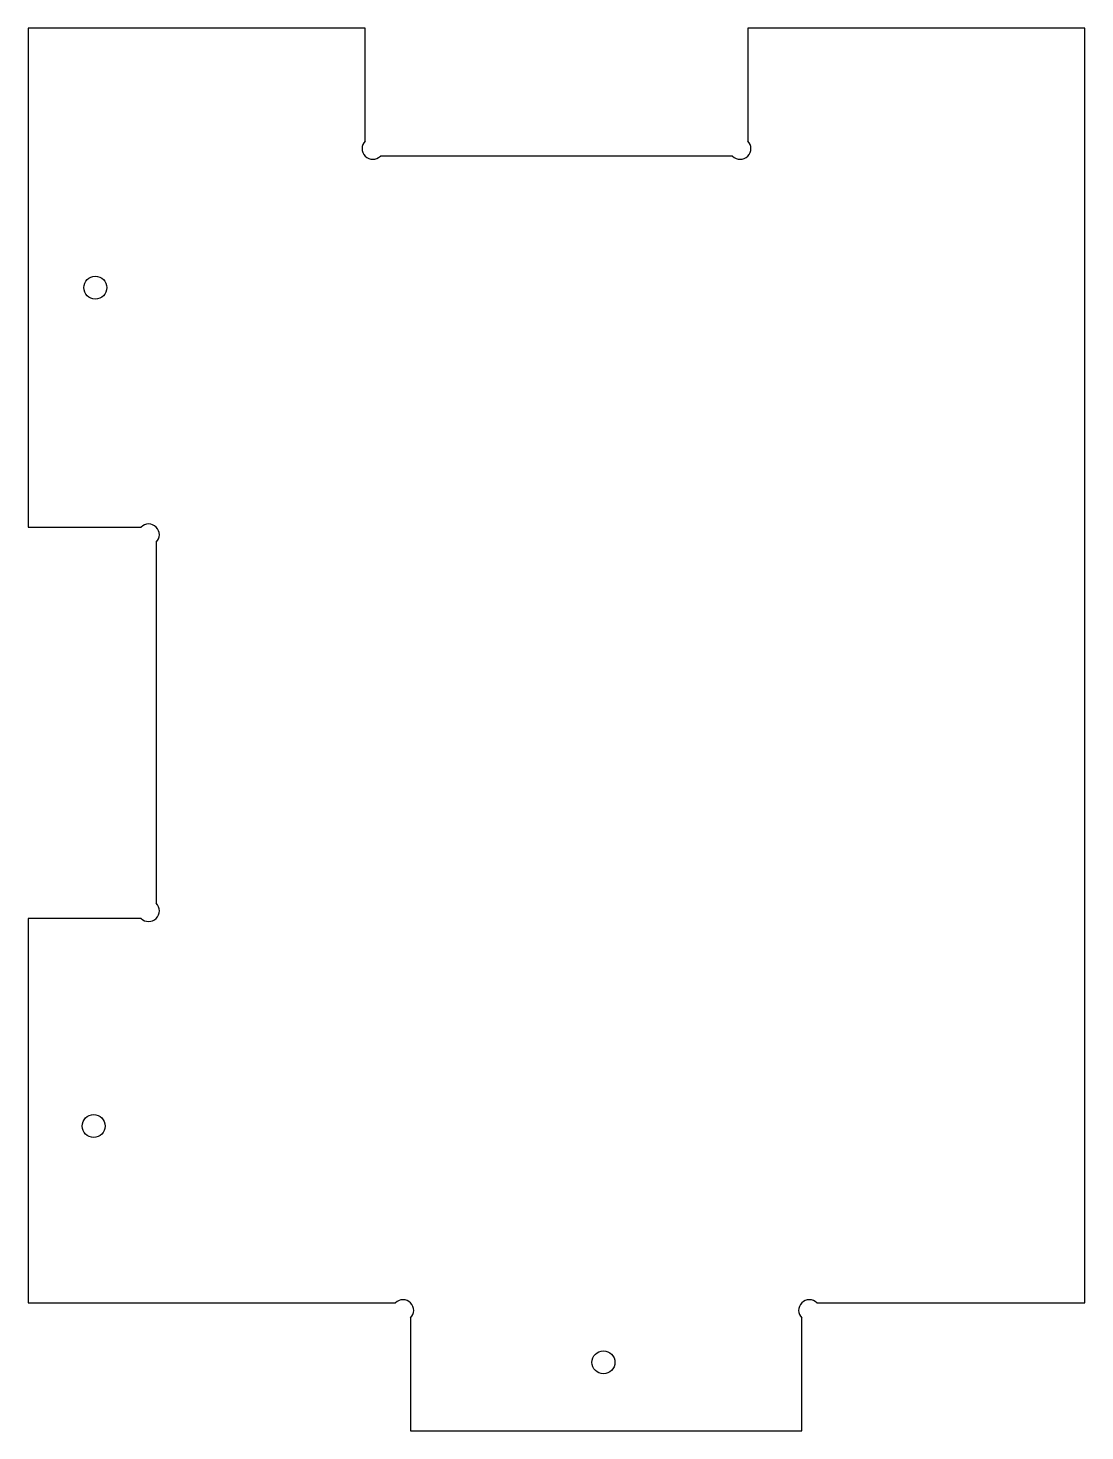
# Model space of a CAD drawing. Header units: millimetres. Extents: x -3374 to -3217, y 0 to 208.
import ezdxf

# ---------------------------------------------------------------- set-up
doc = ezdxf.new("R2010")
doc.units = ezdxf.units.MM
doc.layers.get('0').update_dxf_attribs({"linetype": 'CONTINUOUS'})

msp = doc.modelspace()

# ---------------------------------------------------------------- linework, layer by layer
for p, q in [((-3324.03, 208), (-3374.03, 208)), ((-3374.03, 208), (-3374.03, 134.01)), ((-3324.03, 191.25), (-3324.03, 208)), ((-3217.29, 208), (-3267.29, 208)), ((-3267.29, 208), (-3267.29, 191.25)), ((-3217.29, 19), (-3217.29, 208)), ((-3269.54, 189), (-3321.78, 189)), ((-3374.03, 134.01), (-3357.27, 134.01)), ((-3355.02, 131.76), (-3355.02, 78.24)), ((-3357.27, 75.99), (-3374.03, 75.99)), ((-3374.03, 75.99), (-3374.03, 19)), ((-3374.03, 19), (-3319.54, 19)), ((-3257.04, 19), (-3217.29, 19)), ((-3317.29, 16.75), (-3317.29, 0)), ((-3259.29, 0), (-3259.29, 16.75)), ((-3317.29, 0), (-3259.29, 0))]:
    msp.add_line(p, q)
for centre in [(-3364.06, 169.51), (-3364.3, 45.2), (-3288.7, 10.17)]:
    msp.add_circle(centre, 1.7)
for centre, start, end in [((-3322.91, 190.13), 135, 315), ((-3268.42, 190.13), -135, 45), ((-3356.15, 132.88), -45, 135), ((-3356.15, 77.12), -135, 45), ((-3318.42, 17.87), -45, 135), ((-3258.17, 17.87), 45, 225)]:
    msp.add_arc(centre, 1.59, start, end)

doc.saveas('drawing.dxf')
